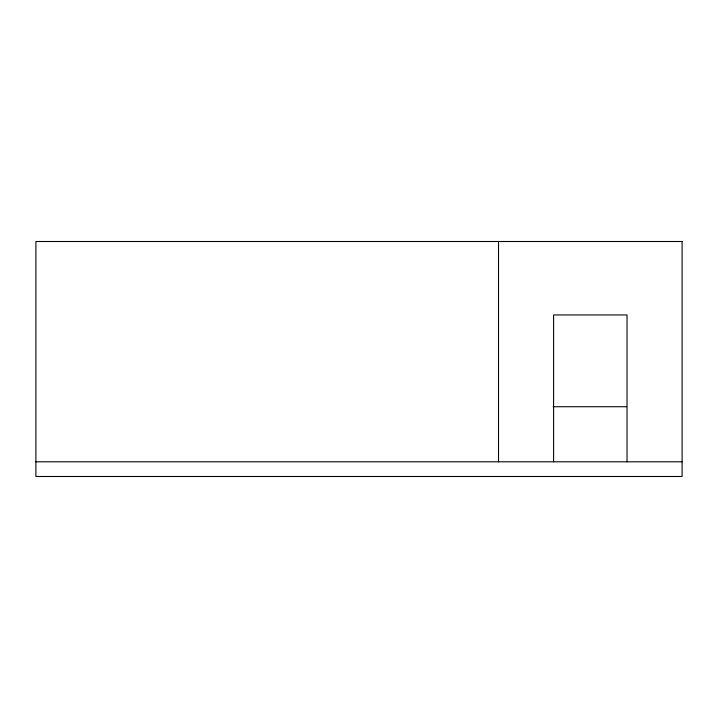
<?xml version="1.0" encoding="UTF-8"?>
<svg xmlns="http://www.w3.org/2000/svg" width="718" height="718" viewBox="0 0 718 718"><rect width="100%" height="100%" fill="white"/><g stroke="black" fill="none" stroke-linecap="round" stroke-linejoin="round"><path stroke-width="1.08" d="M553.066 406.729L626.635 406.729M35.9 461.809L682.1 461.809M627.029 461.809L627.029 314.942L553.596 314.942L553.596 461.809M498.516 241.508L498.516 461.809M682.1 241.508L35.9 241.508L35.9 476.492L682.1 476.492L682.1 241.508"/></g></svg>
